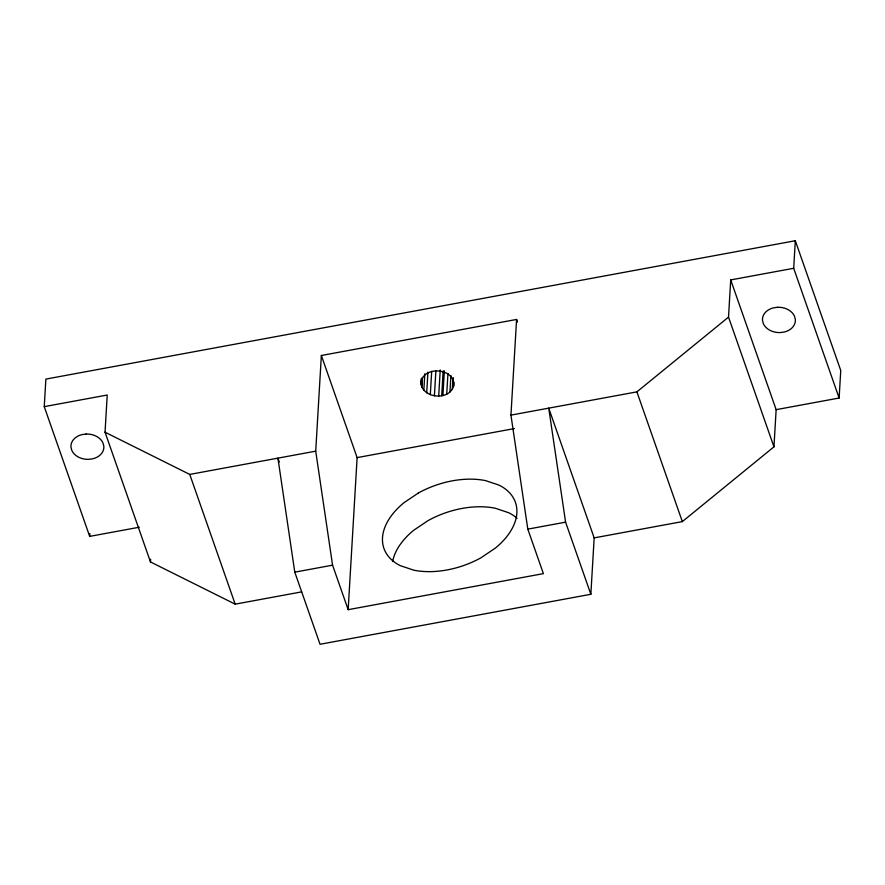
<?xml version="1.0" encoding="UTF-8"?>
<svg xmlns="http://www.w3.org/2000/svg" width="885" height="885" viewBox="0 0 885 885"><rect width="100%" height="100%" fill="white"/><g stroke="black" fill="none" stroke-linecap="round" stroke-linejoin="round"><path stroke-width="1.33" d="M139.266 527.228L89.684 536.387L44.25 406.646L45.876 379.09L795.316 240.731L840.75 370.472L839.124 398.029L776.145 409.655L773.955 446.848L682.335 521.608L594.167 537.881L590.848 594.278L320.038 644.269L294.782 572.153L277.923 458.142L279.273 461.981M89.684 536.387L89.85 533.633M301.663 591.877L235.189 604.156L150.472 561.953L105.038 432.212L107.229 395.02L44.25 406.646M150.472 561.953L150.627 559.198M516.586 319.452L510.944 415.12L527.803 529.13L543.39 573.635L348.159 609.677L332.572 565.172L315.713 451.162L321.355 355.493L516.586 319.452L517.493 322.029M348.159 609.677L357.12 457.611L321.355 355.493M420.994 384.057C421.061 365.151 456.118 367.397 453.607 386.192C448.363 402.918 416.68 397.066 421.326 378.537M421.636 386.391L422.123 378.116M421.891 387.309L422.455 377.663M423.838 390.307L424.811 373.769M426.703 392.829L427.931 372.165M430.309 394.721L431.692 371.302M434.402 395.849L435.862 371.047M438.695 396.126L440.232 369.952M441.703 395.717L443.164 370.915M442.898 395.551L444.358 370.749M446.726 394.146L447.954 373.47M449.934 392.011L450.908 375.472M452.279 389.3L452.921 378.271M453.197 380.561L453.363 377.806M453.607 386.192L453.85 382.055M773.955 446.848L728.521 317.107L730.711 279.914L793.69 268.288L795.316 240.731M510.944 415.12L636.901 391.867L728.521 317.107M105.038 432.212L189.755 474.415L315.713 451.162M357.12 457.611L514.384 428.572M294.782 572.153L332.572 565.172M527.803 529.13L565.592 522.161L590.848 594.278M793.69 268.288L839.124 398.029M730.711 279.914L776.145 409.655M636.901 391.867L682.335 521.608M594.167 537.881L548.733 408.14L565.592 522.161M189.755 474.415L235.189 604.156M392.652 561.488A69.661 42.502 -19.3 0 1 413.704 530.27L428.03 520.623A69.661 42.502 -19.3 0 1 495.213 508.222L508.709 512.736A69.661 42.502 -19.3 0 1 517.128 518.344M418.362 493.011L404.036 502.658A69.661 42.502 -19.3 0 0 400.319 565.67L413.815 570.183A69.661 42.502 -19.3 0 0 480.986 557.782L495.323 548.125A69.661 42.502 -19.3 0 0 499.029 485.113L485.533 480.61A69.661 42.502 -19.3 0 0 418.362 493.011M777.649 307.272L773.446 307.847A16.483 12.655 3.4 0 0 762.505 320.503L763.39 323.766A16.483 12.655 3.4 0 0 780.194 332.583L784.398 331.997A16.483 12.655 3.4 0 0 795.338 319.341L794.453 316.089A16.483 12.655 3.4 0 0 777.649 307.272M86.133 434.037L81.918 434.623A16.483 12.655 3.4 0 0 70.977 447.279L71.862 450.531A16.483 12.655 3.4 0 0 88.666 459.348L92.881 458.773A16.483 12.655 3.4 0 0 103.822 446.117L102.925 442.865A16.483 12.655 3.4 0 0 86.133 434.037"/></g></svg>
